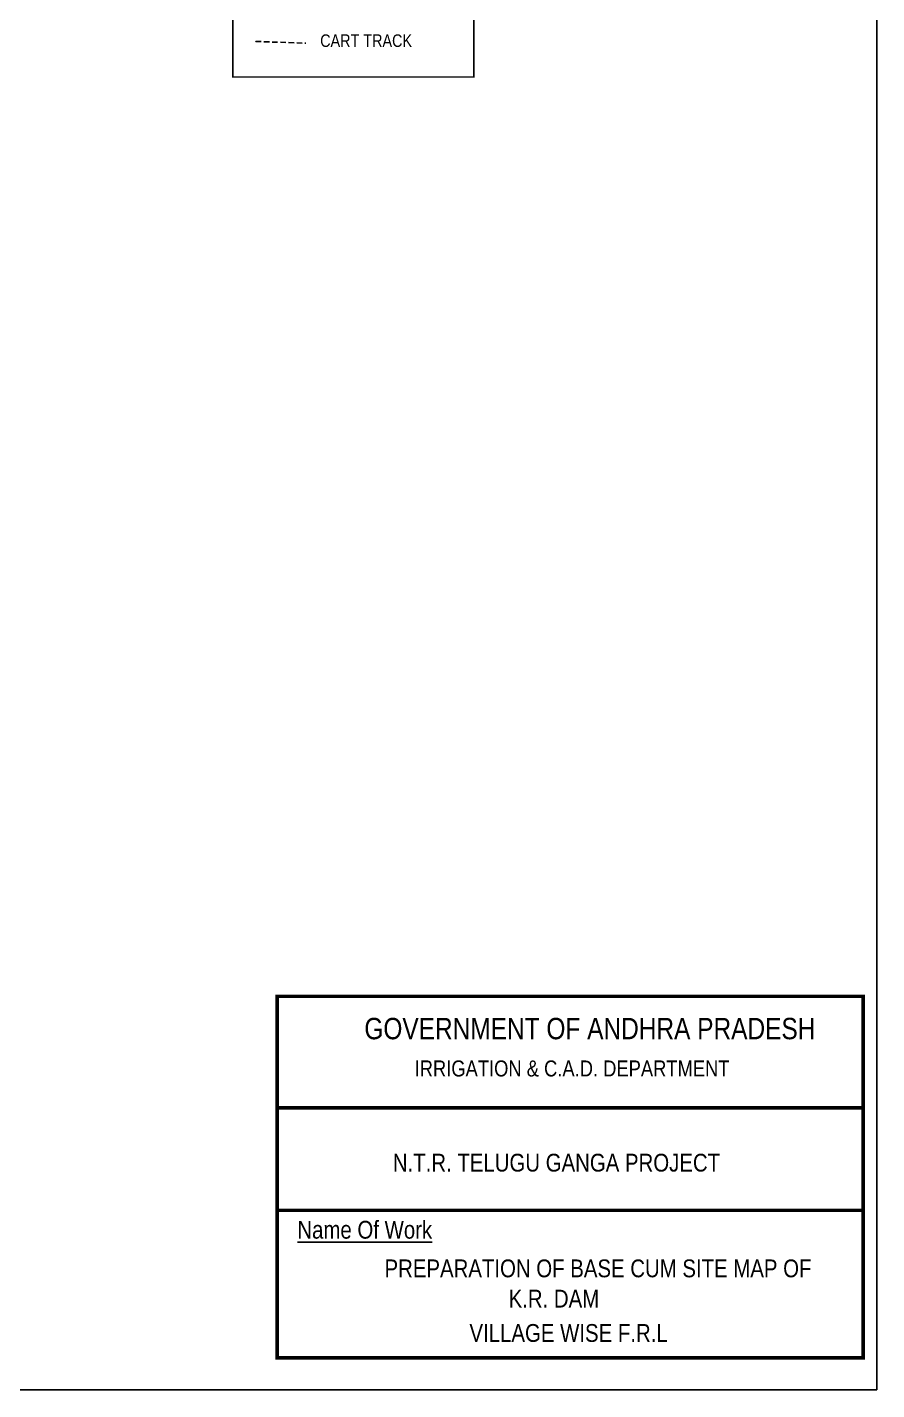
# Model space of a CAD drawing. Header units: inches. Extents: x 325586 to 341753, y 1581072 to 1592491.
# Drawn here: x 337870 to 341753, y 1581072 to 1587298 of the extents above; entities that cross this region are included whole.
import ezdxf

# ---------------------------------------------------------------- set-up
doc = ezdxf.new("R2010")
doc.units = ezdxf.units.IN
doc.header["$MEASUREMENT"] = 0
doc.linetypes.add('DASHED', pattern=[0.75, 0.5, -0.25])
for name, color, linetype in [('C LINE COO', 6, 'Continuous'), ('FRAME 025', 7, 'Continuous'), ('TITLEBLOCK', 7, 'Continuous')]:
    doc.layers.add(name, color=color, linetype=linetype)
doc.layers.add('ROAD', color=1, linetype='Continuous', lineweight=25)
doc.styles.add('ARIALN', font='ARIALN.TTF')

msp = doc.modelspace()

# ---------------------------------------------------------------- linework, layer by layer
at = {"layer": 'C LINE COO', "color": 0}
msp.add_lwpolyline([(325585.5, 1581072.2), (341753, 1581072.2), (341753, 1592491.3), (325585.5, 1592491.3), (325585.5, 1581072.2)], dxfattribs=at)
at = {"layer": 'FRAME 025', "lineweight": -3}
for points, const_width in [([(338809.8, 1588431.2), (339911.3, 1588431.2), (339911.3, 1587071), (338809.8, 1587071)], 6.7), ([(339012.5, 1582870.1), (341690.5, 1582870.1), (341690.5, 1581217.9), (339012.5, 1581217.9)], 16.3)]:
    msp.add_lwpolyline(points, close=True, dxfattribs=dict(at, const_width=const_width))
at = {"layer": 'FRAME 025', "lineweight": -3, "const_width": 16.3}
for points in [[(339012.5, 1582360.3), (341690.5, 1582360.3)], [(339012.5, 1581891.9), (341690.5, 1581891.9)], [(339012.5, 1581217.9), (341690.5, 1581217.9)]]:
    msp.add_lwpolyline(points, dxfattribs=at)
at = {"layer": 'ROAD', "color": 1, "linetype": 'DASHED', "ltscale": 50}
msp.add_lwpolyline([(338912.9, 1587234.1), (338914.4, 1587233.7), (339142.7, 1587224.8)], dxfattribs=at)

# ---------------------------------------------------------------- texts
at = {"layer": 'TITLEBLOCK', "extrusion": (0.000201441, 0.004807, 0.999988), "style": 'ARIALN'}
for s, height, p in [('CART TRACK', 57.39, (339208.8, 1587189.6, 7697.8)), ('GOVERNMENT OF ANDHRA PRADESH ', 97.61, (339410.6, 1582655.3, 7663.2)), ('IRRIGATION & C.A.D. DEPARTMENT', 73.207, (339640.5, 1582485.2, 7663.2)), ('N.T.R. TELUGU GANGA PROJECT', 81.341, (339540.9, 1582050.6, 7663.7)), ('%%UName Of Work', 81.341, (339104.6, 1581744.1, 7662.1)), ('PREPARATION OF BASE CUM SITE MAP OF ', 81.341, (339503, 1581567.6, 7661.4)), ('K.R. DAM', 81.34, (340070.1, 1581429.3, 7660.8)), ('VILLAGE WISE F.R.L', 81.341, (339891.2, 1581272.4, 7660))]:
    msp.add_text(s, height=height, rotation=359.99994, dxfattribs=at).set_placement(p)

doc.saveas('drawing.dxf')
